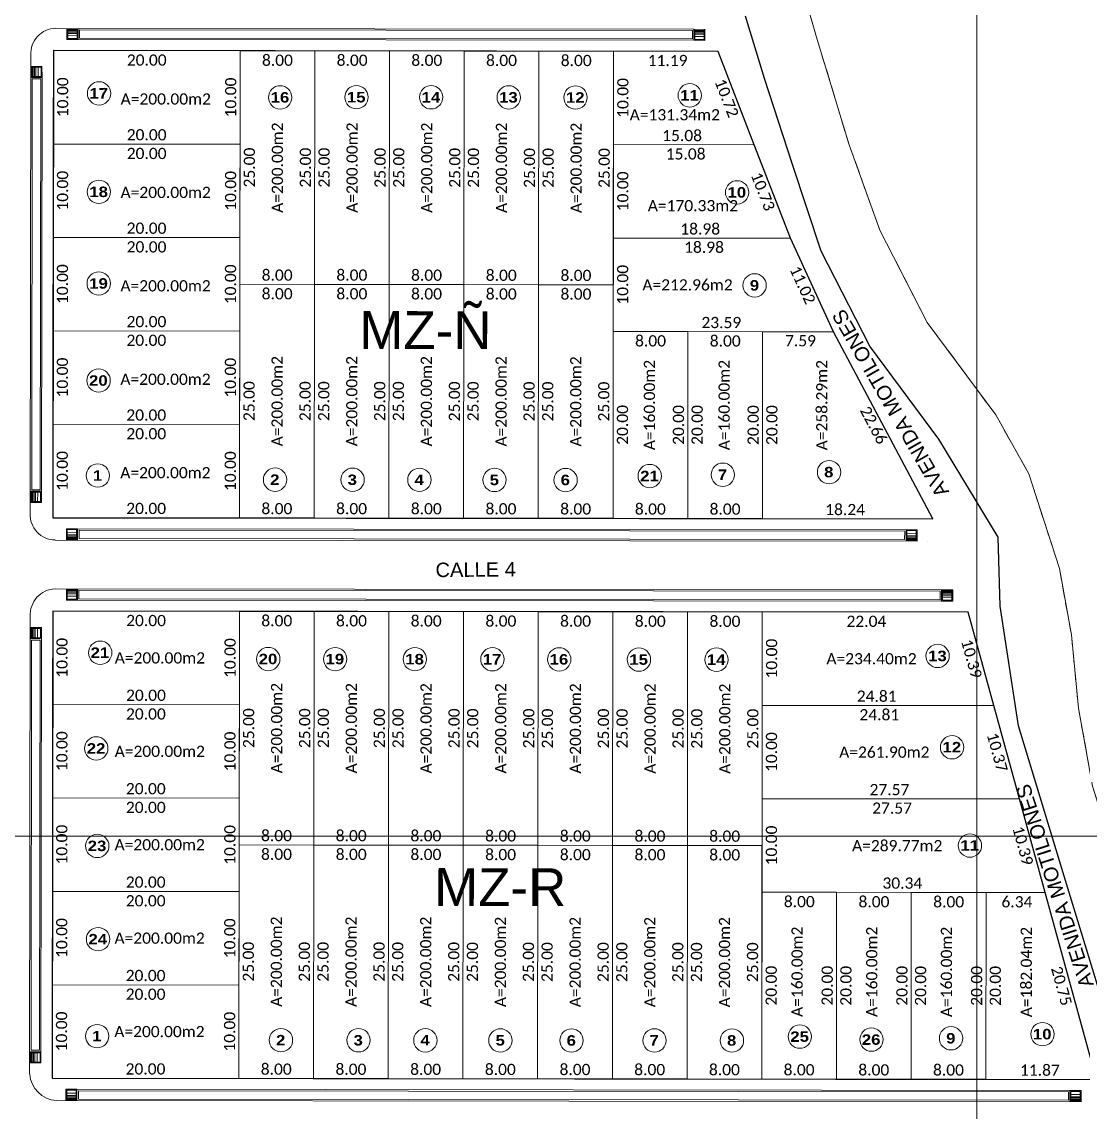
# Model space of a CAD drawing. Header units: inches. Extents: x 0 to 280406, y 0 to 9336832.
# Drawn here: x 279797.7 to 279911.4, y 9336120.5 to 9336237.2 of the extents above; entities that cross this region are included whole.
import ezdxf
from ezdxf.enums import TextEntityAlignment as Align

# ---------------------------------------------------------------- set-up
doc = ezdxf.new("R2010")
doc.units = ezdxf.units.IN
doc.header["$MEASUREMENT"] = 0
doc.linetypes.add('ACAD_ISO04W100', pattern=[30, 24, -3, 0, -3])
doc.linetypes.add('DASHED2', pattern=[0.375, 0.25, -0.125])
for name, color, linetype in [('CENTRO', 6, 'Continuous'), ('COORD', 7, 'Continuous'), ('Cotas', 7, 'Continuous'), ('GRILLA', 7, 'Continuous'), ('textc', 255, 'Continuous')]:
    doc.layers.add(name, color=color, linetype=linetype)
for name, color, linetype, lineweight in [('circulos', 7, 'Continuous', 15), ('corte vias', 21, 'ACAD_ISO04W100', 0), ('LOTES', 1, 'Continuous', 30), ('manzanas', 5, 'Continuous', 30), ('MANZANAS-ORIGINALES', 147, 'Continuous', 9), ('MATRIZ', 5, 'Continuous', 30), ('nombre de calles', 30, 'Continuous', 30), ('numero lote', 7, 'Continuous', 20)]:
    doc.layers.add(name, color=color, linetype=linetype, lineweight=lineweight)
doc.styles.add('Legend', font='calibri.ttf')
doc.styles.add('SAMUEL', font='')
doc.styles.get("Standard").update_dxf_attribs({"font": 'arial.ttf'})
doc.styles.add('ttt', font='swissko.ttf')
doc.styles.get('SAMUEL').set_extended_font_data('Arial Black')
doc.dimstyles.get("Standard").update_dxf_attribs({"dimtxt": 0.18, "dimasz": 0.18, "dimexe": 0.18, "dimexo": 0.0625, "dimgap": 0.09, "dimtad": 0, "dimtih": 1, "dimtoh": 1, "dimdec": 4, "dimzin": 0, "dimdsep": 46, "dimtxsty": 'Standard', "dimcen": 0.09, "dimadec": 0, "dimazin": 0, "dimtfac": 1, "dimtdec": 4, "dimtofl": 0, "dimtmove": 0, "dimatfit": 3, "dimfxl": 1, "dimtolj": 1, "dimtzin": 0, "dimarcsym": 0})

# ---------------------------------------------------------------- blocks, each defined once
blk = doc.blocks.new('*D18')
at = {"layer": 'COORD', "color": 0, "lineweight": -2, "transparency": 16777216}
blk.add_line((279900, 9336616.04), (279900, 9336600.44), dxfattribs=at)
at = {"layer": 'Defpoints', "color": 0, "transparency": 16777216}
for p in [(279900, 9336616.1), (279900, 9336615.1), (0, 0)]:
    blk.add_point(p, dxfattribs=at)
at = {"layer": 'COORD', "color": 0, "lineweight": 0, "transparency": 16777216, "insert": (279897.47, 9336607.27), "char_height": 3, "attachment_point": 5, "rotation": 90}
blk.add_mtext('\\A1;279900', dxfattribs=at)
blk = doc.blocks.new('*D22')
at = {"layer": 'COORD', "color": 0, "lineweight": -2, "transparency": 16777216}
blk.add_line((279995.36, 9336150), (279977.48, 9336150), dxfattribs=at)
at = {"layer": 'Defpoints', "color": 0, "transparency": 16777216}
for p in [(279994.42, 9336150), (279995.42, 9336150), (0, 0)]:
    blk.add_point(p, dxfattribs=at)
at = {"layer": 'COORD', "color": 0, "lineweight": 0, "transparency": 16777216, "insert": (279985.45, 9336152.53), "char_height": 3, "attachment_point": 5}
blk.add_mtext('\\A1;9336150', dxfattribs=at)
blk = doc.blocks.new('*D24')
at = {"layer": 'COORD', "color": 0, "lineweight": -2, "transparency": 16777216}
blk.add_line((279995.36, 9336300), (279977.48, 9336300), dxfattribs=at)
at = {"layer": 'Defpoints', "color": 0, "transparency": 16777216}
for p in [(279994.42, 9336300), (279995.42, 9336300), (0, 0)]:
    blk.add_point(p, dxfattribs=at)
at = {"layer": 'COORD', "color": 0, "lineweight": 0, "transparency": 16777216, "insert": (279985.45, 9336302.53), "char_height": 3, "attachment_point": 5}
blk.add_mtext('\\A1;9336300', dxfattribs=at)
blk = doc.blocks.new('*D26')
at = {"layer": 'COORD', "color": 0, "lineweight": -2, "transparency": 16777216}
blk.add_line((279995.36, 9336450), (279977.48, 9336450), dxfattribs=at)
at = {"layer": 'Defpoints', "color": 0, "transparency": 16777216}
for p in [(279994.42, 9336450), (279995.42, 9336450), (0, 0)]:
    blk.add_point(p, dxfattribs=at)
at = {"layer": 'COORD', "color": 0, "lineweight": 0, "transparency": 16777216, "insert": (279985.45, 9336452.53), "char_height": 3, "attachment_point": 5}
blk.add_mtext('\\A1;9336450', dxfattribs=at)
blk = doc.blocks.new('*D28')
at = {"layer": 'COORD', "color": 0, "lineweight": -2, "transparency": 16777216}
blk.add_line((279995.36, 9336600), (279977.48, 9336600), dxfattribs=at)
at = {"layer": 'Defpoints', "color": 0, "transparency": 16777216}
for p in [(279994.42, 9336600), (279995.42, 9336600), (0, 0)]:
    blk.add_point(p, dxfattribs=at)
at = {"layer": 'COORD', "color": 0, "lineweight": 0, "transparency": 16777216, "insert": (279985.45, 9336602.53), "char_height": 3, "attachment_point": 5}
blk.add_mtext('\\A1;9336600', dxfattribs=at)

msp = doc.modelspace()

# ---------------------------------------------------------------- linework, layer by layer
at = {"layer": 'CENTRO', "color": 0, "lineweight": 5}
msp.add_lwpolyline([(279877.97, 9336252.4), (279882.78, 9336235.66), (279886.31, 9336224.02), (279889.6, 9336214.89), (279894.67, 9336205.01), (279902.01, 9336195.12), (279905.55, 9336188.78), (279908.84, 9336178.65), (279910.11, 9336171.55), (279910.87, 9336163.71), (279912.39, 9336155.35), (279915.16, 9336146.47), (279919.47, 9336134.56), (279923.46, 9336122.4), (280188.69, 9336454.75)], dxfattribs=at)
at = {"layer": 'CENTRO', "color": 0, "linetype": 'DASHED2', "lineweight": 5, "ltscale": 5}
msp.add_lwpolyline([(279877.97, 9336252.4), (279882.78, 9336235.66), (279886.31, 9336224.02), (279889.6, 9336214.89), (279894.67, 9336205.01), (279902.01, 9336195.12), (279905.55, 9336188.78), (279908.84, 9336178.65), (279910.11, 9336171.55), (279910.87, 9336163.71), (279912.39, 9336155.35), (279915.16, 9336146.47), (279919.47, 9336134.56), (279923.46, 9336122.4), (280188.69, 9336454.75)], dxfattribs=at)
at = {"layer": 'circulos', "color": 250}
for centre in [(279805.97, 9336229.52), (279825.37, 9336229.09), (279833.54, 9336229.11), (279841.54, 9336229.1), (279849.85, 9336229.09), (279857, 9336229.08), (279869.24, 9336229.31), (279805.95, 9336218.98), (279874.31, 9336218.92), (279805.94, 9336209.17), (279876.19, 9336208.97), (279805.93, 9336198.78), (279872.78, 9336188.7), (279884.16, 9336188.97), (279805.84, 9336188.61), (279824.82, 9336188.17), (279833.13, 9336188.16), (279840.28, 9336188.15), (279848.33, 9336188.14), (279855.94, 9336188.13), (279864.95, 9336188.56), (279806.1, 9336169.64), (279824.1, 9336168.97), (279831.26, 9336168.96), (279839.8, 9336168.95), (279848.1, 9336168.94), (279855.26, 9336168.93), (279863.8, 9336168.91), (279872.1, 9336168.9), (279895.79, 9336169.3), (279897.33, 9336159.52), (279805.68, 9336159.4), (279899.25, 9336149), (279805.78, 9336148.96), (279805.87, 9336138.98), (279805.77, 9336128.6), (279825.46, 9336128.17), (279833.76, 9336128.16), (279840.92, 9336128.15), (279848.96, 9336128.14), (279856.57, 9336128.13), (279865.46, 9336128.14), (279873.76, 9336128.13), (279881.03, 9336128.55), (279888.7, 9336128.23), (279897.22, 9336128.37), (279907.02, 9336128.81)]:
    msp.add_circle(centre, 1.25, dxfattribs=at)
at = {"layer": 'corte vias', "lineweight": 20}
for p, q in [((279802.53, 9336236.48), (279802.54, 9336235.28)), ((279803.74, 9336235.28), (279803.73, 9336236.48)), ((279869.66, 9336235.2), (279869.67, 9336236.4)), ((279870.87, 9336236.4), (279870.86, 9336235.19)), ((279802.54, 9336235.28), (279803.74, 9336235.28)), ((279870.86, 9336235.19), (279869.66, 9336235.2)), ((279799.86, 9336232.42), (279798.67, 9336232.41)), ((279799.87, 9336231.22), (279799.86, 9336232.42)), ((279798.67, 9336231.21), (279799.87, 9336231.22)), ((279798.61, 9336186.94), (279799.82, 9336186.94)), ((279799.82, 9336186.94), (279799.81, 9336185.74)), ((279799.81, 9336185.74), (279798.61, 9336185.74)), ((279802.47, 9336181.71), (279802.47, 9336182.92)), ((279802.47, 9336182.92), (279803.67, 9336182.91)), ((279803.67, 9336182.91), (279803.67, 9336181.71)), ((279892.41, 9336182.81), (279892.4, 9336181.6)), ((279893.61, 9336182.8), (279892.41, 9336182.81)), ((279893.6, 9336181.6), (279893.61, 9336182.8)), ((279802.47, 9336176.48), (279802.47, 9336175.27)), ((279803.67, 9336175.28), (279803.66, 9336176.48)), ((279896.21, 9336176.37), (279896.21, 9336175.16)), ((279897.41, 9336175.16), (279897.4, 9336176.37)), ((279802.47, 9336175.27), (279803.67, 9336175.28)), ((279896.21, 9336175.16), (279897.41, 9336175.16)), ((279799.8, 9336172.35), (279798.61, 9336172.34)), ((279799.8, 9336171.15), (279799.8, 9336172.35)), ((279798.61, 9336171.14), (279799.8, 9336171.15)), ((279798.55, 9336126.93), (279799.75, 9336126.93)), ((279799.75, 9336126.93), (279799.75, 9336125.73)), ((279799.75, 9336125.73), (279798.55, 9336125.73)), ((279802.41, 9336121.71), (279802.41, 9336122.91)), ((279802.41, 9336122.91), (279803.61, 9336122.91)), ((279803.61, 9336122.91), (279803.61, 9336121.71)), ((279909.96, 9336121.58), (279909.96, 9336122.78)), ((279909.96, 9336122.78), (279911.16, 9336122.78)), ((279911.16, 9336122.78), (279911.16, 9336121.58))]:
    msp.add_line(p, q, dxfattribs=at)
at = {"layer": 'GRILLA', "lineweight": 0}
for p, q in [((279900, 9335879.51), (279900, 9336628.63)), ((279422.77, 9336150), (279995.42, 9336150))]:
    msp.add_line(p, q, dxfattribs=at)
at = {"layer": 'LOTES', "lineweight": 13, "flags": 128}
for points in [[(279801.08, 9336234.1), (279801.07, 9336224.1), (279821.07, 9336224.08), (279821.08, 9336234.08)], [(279821.08, 9336234.08), (279829.08, 9336234.07), (279829.05, 9336209.07), (279821.05, 9336209.08)], [(279829.08, 9336234.07), (279837.08, 9336234.06), (279837.05, 9336209.06), (279829.05, 9336209.07)], [(279837.08, 9336234.06), (279845.08, 9336234.05), (279845.05, 9336209.05), (279837.05, 9336209.06)], [(279845.08, 9336234.05), (279853.08, 9336234.04), (279853.05, 9336209.04), (279845.05, 9336209.05)], [(279853.08, 9336234.04), (279861.08, 9336234.03), (279861.05, 9336209.03), (279853.05, 9336209.04)], [(279861.07, 9336224.03), (279876.15, 9336224.02), (279872.27, 9336234.02), (279861.08, 9336234.03)], [(279801.07, 9336224.1), (279801.06, 9336214.1), (279821.06, 9336214.08), (279821.07, 9336224.08)], [(279861.07, 9336224.03), (279876.15, 9336224.02), (279880.04, 9336214.02), (279861.06, 9336214.03)], [(279801.06, 9336214.1), (279801.04, 9336204.1), (279821.04, 9336204.08), (279821.06, 9336214.08)], [(279861.06, 9336214.03), (279880.04, 9336214.02), (279884.64, 9336204), (279861.04, 9336204.03)], [(279821.05, 9336209.08), (279829.05, 9336209.07), (279829.02, 9336184.07), (279821.02, 9336184.08)], [(279829.05, 9336209.07), (279837.05, 9336209.06), (279837.02, 9336184.06), (279829.02, 9336184.07)], [(279837.05, 9336209.06), (279845.05, 9336209.05), (279845.02, 9336184.05), (279837.02, 9336184.06)], [(279845.05, 9336209.05), (279853.05, 9336209.04), (279853.02, 9336184.04), (279845.02, 9336184.05)], [(279853.05, 9336209.04), (279861.05, 9336209.03), (279861.02, 9336184.03), (279853.02, 9336184.04)], [(279801.04, 9336204.1), (279801.03, 9336194.1), (279821.03, 9336194.08), (279821.04, 9336204.08)], [(279861.04, 9336204.03), (279869.04, 9336204.02), (279869.02, 9336184.02), (279861.02, 9336184.03)], [(279869.04, 9336204.02), (279877.04, 9336204.01), (279877.02, 9336184.01), (279869.02, 9336184.02)], [(279877.04, 9336204.01), (279884.64, 9336204), (279895.26, 9336183.99), (279877.02, 9336184.01)], [(279801.03, 9336194.1), (279801.02, 9336184.1), (279821.02, 9336184.08), (279821.03, 9336194.08)], [(279801.01, 9336174.1), (279801, 9336164.1), (279821, 9336164.07), (279821.01, 9336174.07)], [(279821.01, 9336174.07), (279829.01, 9336174.06), (279828.98, 9336149.06), (279820.98, 9336149.07)], [(279829.01, 9336174.06), (279837.01, 9336174.05), (279836.98, 9336149.05), (279828.98, 9336149.06)], [(279837.01, 9336174.05), (279845.01, 9336174.04), (279844.98, 9336149.04), (279836.98, 9336149.05)], [(279845.01, 9336174.04), (279853.01, 9336174.03), (279852.98, 9336149.03), (279844.98, 9336149.04)], [(279853.01, 9336174.03), (279861.01, 9336174.02), (279860.98, 9336149.02), (279852.98, 9336149.03)], [(279861.01, 9336174.02), (279869.01, 9336174.02), (279868.98, 9336149.02), (279860.98, 9336149.02)], [(279869.01, 9336174.02), (279877.01, 9336174.01), (279876.98, 9336149.01), (279868.98, 9336149.02)], [(279877.01, 9336174.01), (279899.05, 9336174), (279901.8, 9336163.99), (279877, 9336164.01)], [(279801, 9336164.1), (279800.98, 9336154.1), (279820.98, 9336154.07), (279821, 9336164.07)], [(279877, 9336164.01), (279901.8, 9336163.99), (279904.55, 9336153.99), (279876.98, 9336154.01)], [(279800.98, 9336154.1), (279800.97, 9336144.1), (279820.97, 9336144.07), (279820.98, 9336154.07)], [(279876.98, 9336154.01), (279876.97, 9336144.01), (279907.31, 9336143.97), (279904.55, 9336153.99)], [(279820.98, 9336149.07), (279828.98, 9336149.06), (279828.95, 9336124.06), (279820.95, 9336124.07)], [(279828.98, 9336149.06), (279836.98, 9336149.05), (279836.95, 9336124.05), (279828.95, 9336124.06)], [(279836.98, 9336149.05), (279844.98, 9336149.04), (279844.95, 9336124.04), (279836.95, 9336124.05)], [(279844.98, 9336149.04), (279852.98, 9336149.03), (279852.95, 9336124.03), (279844.95, 9336124.04)], [(279852.98, 9336149.03), (279860.98, 9336149.02), (279860.95, 9336124.02), (279852.95, 9336124.03)], [(279860.98, 9336149.02), (279868.98, 9336149.02), (279868.95, 9336124.02), (279860.95, 9336124.02)], [(279868.98, 9336149.02), (279876.98, 9336149.01), (279876.95, 9336124.01), (279868.95, 9336124.02)], [(279800.97, 9336144.1), (279800.96, 9336134.1), (279820.96, 9336134.07), (279820.97, 9336144.07)], [(279876.97, 9336144.01), (279884.97, 9336144), (279884.95, 9336124), (279876.95, 9336124.01)], [(279884.97, 9336144), (279892.97, 9336143.99), (279892.95, 9336123.99), (279884.95, 9336124)], [(279892.97, 9336143.99), (279900.97, 9336143.98), (279900.95, 9336123.98), (279892.95, 9336123.99)], [(279907.31, 9336143.97), (279900.97, 9336143.98), (279900.95, 9336123.98), (279912.81, 9336123.96)], [(279800.96, 9336134.1), (279800.95, 9336124.1), (279820.95, 9336124.07), (279820.96, 9336134.07)]]:
    msp.add_lwpolyline(points, close=True, dxfattribs=at)
msp.add_lwpolyline([(279876.97, 9336144), (279876.95, 9336124.01)], dxfattribs=at)
at = {"layer": 'manzanas'}
for points in [[(279801.08, 9336234.1), (279801.02, 9336184.1), (279895.26, 9336183.99), (279884.64, 9336204), (279880.04, 9336214.02), (279876.15, 9336224.02), (279876.15, 9336224.02), (279872.27, 9336234.02)], [(279801.01, 9336174.1), (279800.95, 9336124.1), (279912.81, 9336123.96), (279907.31, 9336143.97), (279904.55, 9336153.99), (279901.8, 9336163.99), (279899.05, 9336174)]]:
    msp.add_lwpolyline(points, close=True, dxfattribs=at)
at = {"layer": 'MANZANAS-ORIGINALES'}
for p, q in [((279801.33, 9336236.48), (279869.67, 9336236.41)), ((279802.63, 9336236.48), (279802.64, 9336235.38)), ((279802.63, 9336236.41), (279803.63, 9336236.41)), ((279802.63, 9336236.32), (279803.63, 9336236.32)), ((279802.63, 9336236.22), (279803.63, 9336236.22)), ((279802.63, 9336236.08), (279803.63, 9336236.07)), ((279802.63, 9336235.93), (279803.63, 9336235.93)), ((279802.63, 9336235.7), (279803.63, 9336235.69)), ((279803.64, 9336235.38), (279803.63, 9336236.48)), ((279803.74, 9336235.28), (279803.73, 9336236.48)), ((279803.88, 9336236.34), (279869.52, 9336236.26)), ((279803.89, 9336235.43), (279803.88, 9336236.34)), ((279869.52, 9336235.35), (279869.52, 9336236.26)), ((279869.52, 9336235.35), (279869.52, 9336236.26)), ((279869.66, 9336235.2), (279869.67, 9336236.4)), ((279869.67, 9336235.2), (279869.67, 9336236.41)), ((279869.77, 9336235.3), (279869.77, 9336236.4)), ((279870.77, 9336236.33), (279869.77, 9336236.33)), ((279870.77, 9336236.24), (279869.77, 9336236.24)), ((279870.77, 9336236.14), (279869.77, 9336236.14)), ((279870.77, 9336235.99), (279869.77, 9336235.99)), ((279870.77, 9336235.85), (279869.77, 9336235.85)), ((279870.77, 9336235.61), (279869.77, 9336235.61)), ((279870.77, 9336236.4), (279870.77, 9336235.29)), ((279802.64, 9336235.38), (279803.64, 9336235.38)), ((279803.74, 9336235.28), (279869.67, 9336235.2)), ((279803.89, 9336235.43), (279869.52, 9336235.35)), ((279870.77, 9336235.29), (279869.77, 9336235.3)), ((279798.6, 9336184.54), (279798.67, 9336233.61)), ((279799.76, 9336232.32), (279798.67, 9336232.31)), ((279798.69, 9336231.31), (279798.68, 9336232.31)), ((279798.77, 9336231.31), (279798.76, 9336232.31)), ((279798.85, 9336231.31), (279798.84, 9336232.31)), ((279798.93, 9336231.31), (279798.92, 9336232.31)), ((279799.07, 9336231.31), (279799.06, 9336232.31)), ((279799.21, 9336231.32), (279799.2, 9336232.32)), ((279799.45, 9336231.32), (279799.44, 9336232.32)), ((279799.77, 9336231.32), (279799.76, 9336232.32)), ((279798.67, 9336231.31), (279799.77, 9336231.32)), ((279799.87, 9336231.22), (279798.67, 9336231.21)), ((279799.82, 9336186.94), (279799.87, 9336231.22)), ((279799.82, 9336186.94), (279798.6, 9336186.94)), ((279798.6, 9336186.84), (279799.72, 9336186.84)), ((279798.64, 9336186.84), (279798.63, 9336185.84)), ((279798.72, 9336186.84), (279798.71, 9336185.84)), ((279798.8, 9336186.84), (279798.79, 9336185.84)), ((279798.88, 9336186.84), (279798.87, 9336185.84)), ((279799.02, 9336186.84), (279799.01, 9336185.84)), ((279799.16, 9336186.84), (279799.15, 9336185.84)), ((279799.4, 9336186.84), (279799.39, 9336185.84)), ((279799.72, 9336186.84), (279799.71, 9336185.84)), ((279799.71, 9336185.84), (279798.61, 9336185.84)), ((279802.57, 9336181.71), (279802.57, 9336182.82)), ((279802.57, 9336182.82), (279803.57, 9336182.81)), ((279802.57, 9336182.5), (279803.57, 9336182.49)), ((279802.57, 9336182.26), (279803.57, 9336182.25)), ((279802.57, 9336182.12), (279803.57, 9336182.11)), ((279802.57, 9336181.98), (279803.57, 9336181.97)), ((279802.57, 9336181.9), (279803.57, 9336181.89)), ((279802.57, 9336181.82), (279803.57, 9336181.81)), ((279803.57, 9336182.81), (279803.57, 9336181.71)), ((279803.67, 9336182.91), (279803.67, 9336181.71)), ((279803.67, 9336182.91), (279892.41, 9336182.81)), ((279803.67, 9336182.91), (279803.67, 9336181.71)), ((279803.83, 9336182.76), (279892.26, 9336182.66)), ((279803.83, 9336182.76), (279803.83, 9336181.86)), ((279803.83, 9336181.86), (279892.25, 9336181.76)), ((279892.26, 9336182.66), (279892.25, 9336181.76)), ((279892.26, 9336182.65), (279892.25, 9336181.75)), ((279892.41, 9336182.81), (279892.4, 9336181.61)), ((279892.41, 9336182.8), (279892.4, 9336181.6)), ((279893.5, 9336182.7), (279892.5, 9336182.71)), ((279892.5, 9336182.71), (279892.5, 9336181.6)), ((279893.5, 9336182.38), (279892.5, 9336182.39)), ((279893.5, 9336182.14), (279892.5, 9336182.15)), ((279893.5, 9336182), (279892.5, 9336182.01)), ((279893.5, 9336181.86), (279892.5, 9336181.87)), ((279893.5, 9336181.78), (279892.5, 9336181.79)), ((279893.5, 9336181.6), (279893.5, 9336182.7)), ((279801.27, 9336181.71), (279893.6, 9336181.6)), ((279802.57, 9336181.74), (279803.57, 9336181.73)), ((279893.5, 9336181.7), (279892.5, 9336181.71)), ((279893.5, 9336181.62), (279892.5, 9336181.63)), ((279801.27, 9336176.48), (279897.4, 9336176.37)), ((279802.56, 9336176.48), (279802.57, 9336175.37)), ((279802.56, 9336176.45), (279803.56, 9336176.46)), ((279802.56, 9336176.37), (279803.56, 9336176.38)), ((279802.57, 9336176.29), (279803.57, 9336176.3)), ((279802.57, 9336176.21), (279803.57, 9336176.22)), ((279802.57, 9336176.07), (279803.57, 9336176.08)), ((279802.57, 9336175.93), (279803.57, 9336175.94)), ((279803.57, 9336175.38), (279803.56, 9336176.48)), ((279803.67, 9336175.28), (279803.66, 9336176.48)), ((279803.67, 9336175.28), (279803.66, 9336176.48)), ((279803.82, 9336176.33), (279896.06, 9336176.22)), ((279803.82, 9336175.43), (279803.82, 9336176.33)), ((279896.06, 9336176.22), (279896.06, 9336175.32)), ((279896.3, 9336176.37), (279896.31, 9336175.26)), ((279896.3, 9336176.34), (279897.3, 9336176.34)), ((279896.3, 9336176.26), (279897.3, 9336176.26)), ((279896.3, 9336176.18), (279897.3, 9336176.18)), ((279896.3, 9336176.1), (279897.3, 9336176.1)), ((279896.3, 9336175.96), (279897.3, 9336175.96)), ((279897.31, 9336175.26), (279897.3, 9336176.37)), ((279802.57, 9336175.69), (279803.57, 9336175.7)), ((279802.57, 9336175.37), (279803.57, 9336175.38)), ((279803.67, 9336175.28), (279896.21, 9336175.16)), ((279803.82, 9336175.43), (279896.06, 9336175.32)), ((279896.3, 9336175.82), (279897.3, 9336175.82)), ((279896.31, 9336175.58), (279897.31, 9336175.58)), ((279896.31, 9336175.26), (279897.31, 9336175.26)), ((279798.54, 9336124.53), (279798.6, 9336173.54)), ((279799.7, 9336172.25), (279798.61, 9336172.24)), ((279798.61, 9336171.24), (279799.7, 9336171.25)), ((279798.62, 9336171.24), (279798.62, 9336172.24)), ((279798.7, 9336171.24), (279798.7, 9336172.24)), ((279798.78, 9336171.24), (279798.78, 9336172.24)), ((279798.86, 9336171.24), (279798.86, 9336172.24)), ((279799, 9336171.24), (279799, 9336172.24)), ((279799.14, 9336171.24), (279799.14, 9336172.24)), ((279799.38, 9336171.24), (279799.38, 9336172.24)), ((279799.7, 9336171.25), (279799.7, 9336172.25)), ((279798.7, 9336127.11), (279798.75, 9336171)), ((279799.65, 9336171), (279798.75, 9336171)), ((279799.6, 9336127.11), (279799.65, 9336171)), ((279799.75, 9336126.93), (279799.8, 9336171.15)), ((279799.75, 9336126.93), (279798.55, 9336126.93)), ((279799.6, 9336127.11), (279798.7, 9336127.11)), ((279799.65, 9336125.83), (279798.54, 9336125.83)), ((279798.55, 9336126.83), (279799.65, 9336126.83)), ((279798.57, 9336126.83), (279798.57, 9336125.83)), ((279798.65, 9336126.83), (279798.65, 9336125.83)), ((279798.73, 9336126.83), (279798.73, 9336125.83)), ((279798.81, 9336126.83), (279798.81, 9336125.83)), ((279798.95, 9336126.83), (279798.95, 9336125.83)), ((279799.09, 9336126.83), (279799.09, 9336125.83)), ((279799.33, 9336126.83), (279799.33, 9336125.83)), ((279799.65, 9336126.83), (279799.65, 9336125.83)), ((279802.51, 9336121.71), (279802.51, 9336122.81)), ((279802.51, 9336122.81), (279803.51, 9336122.81)), ((279802.51, 9336122.49), (279803.51, 9336122.49)), ((279802.51, 9336122.25), (279803.51, 9336122.25)), ((279803.51, 9336122.81), (279803.51, 9336121.71)), ((279803.61, 9336122.91), (279803.61, 9336121.71)), ((279803.61, 9336122.91), (279909.96, 9336122.78)), ((279803.61, 9336122.91), (279803.61, 9336121.71)), ((279803.76, 9336122.76), (279909.81, 9336122.63)), ((279803.76, 9336122.76), (279803.76, 9336121.86)), ((279909.81, 9336122.63), (279909.81, 9336121.73)), ((279910.06, 9336121.58), (279910.06, 9336122.68)), ((279910.06, 9336122.68), (279911.06, 9336122.68)), ((279910.06, 9336122.36), (279911.06, 9336122.36)), ((279911.06, 9336122.68), (279911.06, 9336121.58)), ((279911.16, 9336122.78), (279911.16, 9336121.58)), ((279911.16, 9336122.78), (279911.16, 9336121.58)), ((279801.41, 9336121.71), (279911.16, 9336121.58)), ((279802.51, 9336122.11), (279803.51, 9336122.11)), ((279802.51, 9336121.97), (279803.51, 9336121.97)), ((279802.51, 9336121.89), (279803.51, 9336121.89)), ((279802.51, 9336121.81), (279803.51, 9336121.81)), ((279802.51, 9336121.73), (279803.51, 9336121.73)), ((279803.76, 9336121.86), (279909.81, 9336121.73)), ((279910.06, 9336122.12), (279911.06, 9336122.12)), ((279910.06, 9336121.98), (279911.06, 9336121.98)), ((279910.06, 9336121.84), (279911.06, 9336121.84)), ((279910.06, 9336121.76), (279911.06, 9336121.76)), ((279910.06, 9336121.68), (279911.06, 9336121.68)), ((279910.06, 9336121.6), (279911.06, 9336121.6))]:
    msp.add_line(p, q, dxfattribs=at)
msp.add_lwpolyline([(279799.67, 9336187.09), (279799.73, 9336231.07), (279798.82, 9336231.07), (279798.77, 9336187.09)], close=True, dxfattribs=at)
for centre, radius, start, end in [((279801.38, 9336233.77), 2.72, 91.1477, 183.2239), ((279801.32, 9336184.44), 2.73, 177.8669, 268.8966), ((279894.57, 9336184.82), 3.22, 272.5326, 272.5329), ((279801.39, 9336173.7), 2.79, 92.3602, 183.2202), ((279801.6, 9336124.76), 3.06, 184.3337, 266.2432)]:
    msp.add_arc(centre, radius, start, end, dxfattribs=at)
at = {"layer": 'MATRIZ'}
msp.add_lwpolyline([(279554.87, 9336261.67), (279537.78, 9336157.13), (279536.85, 9336148.55), (279533.04, 9336137.17), (279485.13, 9336008.96), (279505.68, 9335885.64), (279928.08, 9336052.89), (279930.66, 9336053.91), (279929.98, 9336063.81), (279929.02, 9336077.36), (279925.44, 9336090.25), (279922.76, 9336099.9), (279918.82, 9336114.11), (279916.07, 9336123.68), (279909.35, 9336145.72), (279904.45, 9336161.83), (279902.48, 9336174.63), (279902.28, 9336182.03), (279895.9, 9336192.52), (279888.52, 9336202.46), (279883.3, 9336212.63), (279880.24, 9336221.92), (279877.23, 9336231.11), (279875.21, 9336237.79)], dxfattribs=at)

# ---------------------------------------------------------------- texts
at = {"layer": 'Cotas', "style": 'Legend'}
for s, rotation, p in [('20.00', 359.9307, (279811.08, 9336233.09)), ('8.00', 359.9307, (279825.08, 9336233.07)), ('8.00', 359.9307, (279833.08, 9336233.07)), ('8.00', 359.9307, (279841.08, 9336233.06)), ('8.00', 359.9307, (279849.08, 9336233.05)), ('8.00', 359.9307, (279857.08, 9336233.04)), ('11.19', 359.9307, (279866.87, 9336233.04)), ('10.00', 89.9307, (279802.07, 9336229.1)), ('10.00', 89.9307, (279820.07, 9336229.08)), ('10.00', 89.9307, (279862.07, 9336229.03)), ('10.72', 291.2174, (279873.21, 9336229.02)), ('A=200.00m2', 90, (279825.07, 9336221.57)), ('A=200.00m2', 90, (279833.07, 9336221.57)), ('A=200.00m2', 90, (279841.07, 9336221.56)), ('A=200.00m2', 90, (279849.07, 9336221.55)), ('A=200.00m2', 90, (279857.07, 9336221.54)), ('20.00', 359.9307, (279811.07, 9336225.09)), ('15.08', 359.9566, (279868.42, 9336225.01)), ('20.00', 359.9307, (279811.07, 9336223.09)), ('25.00', 89.9307, (279822.07, 9336221.58)), ('25.00', 89.9307, (279828.07, 9336221.57)), ('25.00', 89.9307, (279830.07, 9336221.57)), ('25.00', 89.9307, (279836.07, 9336221.56)), ('25.00', 89.9307, (279838.07, 9336221.56)), ('25.00', 89.9307, (279844.07, 9336221.55)), ('25.00', 89.9307, (279846.07, 9336221.55)), ('25.00', 89.9307, (279852.07, 9336221.54)), ('25.00', 89.9307, (279854.07, 9336221.54)), ('25.00', 89.9307, (279860.07, 9336221.53)), ('15.08', 359.9566, (279868.8, 9336223.04)), ('10.00', 89.9307, (279802.06, 9336219.1)), ('10.00', 89.9307, (279820.06, 9336219.08)), ('10.00', 89.9307, (279862.06, 9336219.03)), ('10.73', 291.2174, (279877.09, 9336219.02)), ('20.00', 359.9307, (279811.06, 9336215.09)), ('18.98', 359.9566, (279870.36, 9336215.01)), ('20.00', 359.9307, (279811.06, 9336213.09)), ('18.98', 359.9566, (279870.77, 9336213.05)), ('10.00', 89.9307, (279802.05, 9336209.1)), ('10.00', 89.9307, (279820.05, 9336209.08)), ('10.00', 89.9307, (279862.05, 9336209.03)), ('8.00', 359.9307, (279825.05, 9336210.07)), ('8.00', 359.9307, (279833.05, 9336210.07)), ('8.00', 359.9307, (279841.05, 9336210.06)), ('8.00', 359.9307, (279849.05, 9336210.05)), ('8.00', 359.9307, (279857.05, 9336210.04)), ('11.02', 294.6706, (279881.34, 9336209.01)), ('8.00', 359.9307, (279825.05, 9336208.07)), ('8.00', 359.9307, (279833.05, 9336208.07)), ('8.00', 359.9307, (279841.05, 9336208.06)), ('8.00', 359.9307, (279849.05, 9336208.05)), ('8.00', 359.9307, (279857.05, 9336208.04)), ('20.00', 359.9307, (279811.05, 9336205.09)), ('23.59', 359.9307, (279872.62, 9336204.99)), ('20.00', 359.9307, (279811.04, 9336203.09)), ('8.00', 359.9307, (279865.04, 9336203.03)), ('8.00', 359.9307, (279873.04, 9336203.02)), ('7.59', 359.9307, (279881.1, 9336203.04)), ('10.00', 89.9307, (279802.04, 9336199.1)), ('10.00', 89.9307, (279820.04, 9336199.08)), ('A=200.00m2', 90, (279825.04, 9336196.57)), ('A=200.00m2', 90, (279833.04, 9336196.57)), ('A=200.00m2', 90, (279841.03, 9336196.56)), ('A=200.00m2', 90, (279849.03, 9336196.55)), ('A=200.00m2', 90, (279857.03, 9336196.54)), ('A=160.00m2', 90, (279864.92, 9336196.16)), ('A=160.00m2', 90, (279872.92, 9336196.15)), ('A=258.29m2', 90, (279883.38, 9336196.14)), ('25.00', 89.9307, (279822.04, 9336196.58)), ('25.00', 89.9307, (279828.04, 9336196.57)), ('25.00', 89.9307, (279830.04, 9336196.57)), ('25.00', 89.9307, (279836.03, 9336196.56)), ('25.00', 89.9307, (279838.03, 9336196.56)), ('25.00', 89.9307, (279844.03, 9336196.55)), ('25.00', 89.9307, (279846.03, 9336196.55)), ('25.00', 89.9307, (279852.03, 9336196.54)), ('25.00', 89.9307, (279854.03, 9336196.54)), ('25.00', 89.9307, (279860.03, 9336196.53)), ('20.00', 89.9307, (279862.03, 9336194.03)), ('20.00', 89.9307, (279868.03, 9336194.02)), ('20.00', 89.9307, (279870.03, 9336194.02)), ('20.00', 89.9307, (279876.03, 9336194.01)), ('20.00', 89.9307, (279878.03, 9336194.01)), ('22.66', 297.9534, (279888.95, 9336194)), ('20.00', 359.9307, (279811.03, 9336195.09)), ('20.00', 359.9307, (279811.03, 9336193.09)), ('10.00', 89.9307, (279802.03, 9336189.1)), ('10.00', 89.9307, (279820.03, 9336189.08)), ('20.00', 359.9307, (279811.02, 9336185.09)), ('8.00', 359.9307, (279825.02, 9336185.07)), ('8.00', 359.9307, (279833.02, 9336185.07)), ('8.00', 359.9307, (279841.02, 9336185.06)), ('8.00', 359.9307, (279849.02, 9336185.05)), ('8.00', 359.9307, (279857.02, 9336185.04)), ('8.00', 359.9307, (279865.02, 9336185.03)), ('8.00', 359.9307, (279873.02, 9336185.02)), ('18.24', 359.9307, (279885.88, 9336184.97)), ('20.00', 359.9307, (279811.01, 9336173.09)), ('8.00', 359.9307, (279825.01, 9336173.07)), ('8.00', 359.9307, (279833.01, 9336173.06)), ('8.00', 359.9307, (279841.01, 9336173.05)), ('8.00', 359.9307, (279849.01, 9336173.04)), ('8.00', 359.9307, (279857.01, 9336173.03)), ('8.00', 359.9307, (279865.01, 9336173.02)), ('8.00', 359.9307, (279873.01, 9336173.01)), ('22.04', 359.9948, (279888.16, 9336173.01)), ('10.00', 89.9307, (279802, 9336169.1)), ('10.00', 89.9307, (279820, 9336169.07)), ('10.00', 89.9307, (279878, 9336169.01)), ('10.39', 285.3792, (279899.43, 9336169)), ('20.00', 359.9307, (279811, 9336165.09)), ('A=200.00m2', 90, (279824.99, 9336161.57)), ('A=200.00m2', 90, (279832.99, 9336161.56)), ('A=200.00m2', 90, (279840.99, 9336161.55)), ('A=200.00m2', 90, (279848.99, 9336161.54)), ('A=200.00m2', 90, (279856.99, 9336161.53)), ('A=200.00m2', 90, (279864.99, 9336161.52)), ('A=200.00m2', 90, (279872.99, 9336161.51)), ('24.81', 359.9566, (279889.26, 9336164.99)), ('20.00', 359.9307, (279810.99, 9336163.09)), ('25.00', 89.9307, (279821.99, 9336161.57)), ('25.00', 89.9307, (279827.99, 9336161.56)), ('25.00', 89.9307, (279829.99, 9336161.56)), ('25.00', 89.9307, (279835.99, 9336161.56)), ('25.00', 89.9307, (279837.99, 9336161.55)), ('25.00', 89.9307, (279843.99, 9336161.55)), ('25.00', 89.9307, (279845.99, 9336161.54)), ('25.00', 89.9307, (279851.99, 9336161.54)), ('25.00', 89.9307, (279853.99, 9336161.53)), ('25.00', 89.9307, (279859.99, 9336161.53)), ('25.00', 89.9307, (279861.99, 9336161.52)), ('25.00', 89.9307, (279867.99, 9336161.52)), ('25.00', 89.9307, (279869.99, 9336161.51)), ('25.00', 89.9307, (279875.99, 9336161.51)), ('24.81', 359.9566, (279889.54, 9336163.01)), ('10.00', 89.9307, (279801.99, 9336159.1)), ('10.00', 89.9307, (279819.99, 9336159.07)), ('10.00', 89.9307, (279877.99, 9336159.01)), ('10.37', 285.3792, (279902.18, 9336158.99)), ('20.00', 359.9307, (279810.98, 9336155.09)), ('27.57', 359.9566, (279890.63, 9336154.99)), ('20.00', 359.9307, (279810.98, 9336153.09)), ('27.57', 359.9566, (279890.91, 9336153.01)), ('10.00', 89.9307, (279801.98, 9336149.1)), ('10.00', 89.9307, (279819.98, 9336149.07)), ('8.00', 359.9307, (279824.98, 9336150.07)), ('8.00', 359.9307, (279832.98, 9336150.06)), ('8.00', 359.9307, (279840.98, 9336150.05)), ('8.00', 359.9307, (279848.98, 9336150.04)), ('8.00', 359.9307, (279856.98, 9336150.03)), ('8.00', 359.9307, (279864.98, 9336150.02)), ('8.00', 359.9307, (279872.98, 9336150.01)), ('10.00', 89.9307, (279877.98, 9336149.01)), ('10.39', 285.3792, (279904.93, 9336148.98)), ('8.00', 359.9307, (279824.98, 9336148.07)), ('8.00', 359.9307, (279832.98, 9336148.06)), ('8.00', 359.9307, (279840.98, 9336148.05)), ('8.00', 359.9307, (279848.98, 9336148.04)), ('8.00', 359.9307, (279856.98, 9336148.03)), ('8.00', 359.9307, (279864.98, 9336148.02)), ('8.00', 359.9307, (279872.98, 9336148.01)), ('20.00', 359.9307, (279810.97, 9336145.09)), ('30.34', 359.9307, (279892.01, 9336144.98)), ('20.00', 359.9307, (279810.97, 9336143.09)), ('8.00', 359.9307, (279880.97, 9336143)), ('8.00', 359.9307, (279888.97, 9336142.99)), ('8.00', 359.9307, (279896.97, 9336142.98)), ('6.34', 359.9305, (279904.28, 9336142.98)), ('10.00', 89.9307, (279801.97, 9336139.1)), ('10.00', 89.9307, (279819.97, 9336139.07)), ('A=200.00m2', 90, (279824.96, 9336136.57)), ('A=200.00m2', 90, (279832.96, 9336136.56)), ('A=200.00m2', 90, (279840.96, 9336136.55)), ('A=200.00m2', 90, (279848.96, 9336136.54)), ('A=200.00m2', 90, (279856.96, 9336136.53)), ('A=200.00m2', 90, (279864.96, 9336136.52)), ('A=200.00m2', 90, (279872.96, 9336136.51)), ('A=160.00m2', 90, (279880.73, 9336135.49)), ('A=160.00m2', 90, (279888.73, 9336135.48)), ('A=160.00m2', 90, (279896.73, 9336135.47)), ('A=182.04m2', 90, (279905.28, 9336135.46)), ('25.00', 89.9307, (279821.96, 9336136.57)), ('25.00', 89.9307, (279827.96, 9336136.56)), ('25.00', 89.9307, (279829.96, 9336136.56)), ('25.00', 89.9307, (279835.96, 9336136.56)), ('25.00', 89.9307, (279837.96, 9336136.55)), ('25.00', 89.9307, (279843.96, 9336136.55)), ('25.00', 89.9307, (279845.96, 9336136.54)), ('25.00', 89.9307, (279851.96, 9336136.54)), ('25.00', 89.9307, (279853.96, 9336136.53)), ('25.00', 89.9307, (279859.96, 9336136.53)), ('25.00', 89.9307, (279861.96, 9336136.52)), ('25.00', 89.9307, (279867.96, 9336136.52)), ('25.00', 89.9307, (279869.96, 9336136.51)), ('25.00', 89.9307, (279875.96, 9336136.51)), ('20.00', 359.9307, (279810.96, 9336135.09)), ('20.00', 89.9307, (279877.96, 9336134)), ('20.00', 89.9307, (279877.96, 9336134)), ('20.00', 89.9307, (279877.96, 9336134)), ('20.00', 89.9307, (279883.96, 9336134)), ('20.00', 89.9307, (279885.96, 9336133.99)), ('20.00', 89.9307, (279891.96, 9336133.99)), ('20.00', 89.9307, (279893.96, 9336133.98)), ('20.00', 89.9307, (279899.96, 9336133.98)), ('20.00', 89.9307, (279901.96, 9336133.98)), ('20.75', 285.3792, (279909.06, 9336133.97)), ('20.00', 359.9307, (279810.96, 9336133.09)), ('10.00', 89.9307, (279801.95, 9336129.1)), ('10.00', 89.9307, (279819.95, 9336129.07)), ('8.00', 359.9307, (279824.95, 9336125.07)), ('8.00', 359.9307, (279832.95, 9336125.06)), ('8.00', 359.9307, (279840.95, 9336125.05)), ('20.00', 359.9307, (279810.95, 9336125.09)), ('8.00', 359.9307, (279848.95, 9336125.04)), ('8.00', 359.9307, (279856.95, 9336125.03)), ('8.00', 359.9307, (279864.95, 9336125.02)), ('8.00', 359.9307, (279872.95, 9336125.01)), ('8.00', 359.9307, (279880.95, 9336125)), ('8.00', 359.9307, (279888.95, 9336124.99)), ('8.00', 359.9307, (279896.95, 9336124.98)), ('11.87', 359.9307, (279906.74, 9336124.96))]:
    msp.add_text(s, height=1.2, rotation=rotation, dxfattribs=at).set_placement(p, align=Align.MIDDLE_CENTER)
for s, p in [('A=200.00m2', (279813.12, 9336228.92)), ('A=131.34m2', (279867.64, 9336227.23)), ('A=200.00m2', (279813.11, 9336218.92)), ('A=170.33m2', (279869.58, 9336217.5)), ('A=200.00m2', (279813.1, 9336208.92)), ('A=212.96m2', (279869, 9336209.02)), ('A=200.00m2', (279813.09, 9336198.92)), ('A=200.00m2', (279813.08, 9336188.92)), ('A=200.00m2', (279812.49, 9336169.09)), ('A=234.40m2', (279888.71, 9336169)), ('A=200.00m2', (279812.48, 9336159.09)), ('A=261.90m2', (279890.08, 9336159)), ('A=200.00m2', (279812.47, 9336149.09)), ('A=289.77m2', (279891.46, 9336148.99)), ('A=200.00m2', (279812.46, 9336139.09)), ('A=200.00m2', (279812.44, 9336129.09))]:
    msp.add_text(s, height=1.2, dxfattribs=at).set_placement(p, align=Align.MIDDLE_CENTER)
at = {"layer": 'nombre de calles', "color": 0}
for s, rotation, p in [('AVENIDA MOTILONES', 119.9052, (279897.06, 9336186.87)), ('CALLE 4', 0.4394, (279842.01, 9336177.74)), ('AVENIDA MOTILONES', 107.766, (279912.54, 9336134.09))]:
    msp.add_text(s, height=1.54, rotation=rotation, dxfattribs=at).set_placement(p)
at = {"layer": 'numero lote', "color": 0, "lineweight": 9, "style": 'SAMUEL'}
for s, height, p in [('17', 1.122, (279805.94, 9336228.96)), ('16', 1.122, (279825.35, 9336228.53)), ('15', 1.122, (279833.52, 9336228.55)), ('14', 1.122, (279841.52, 9336228.54)), ('13', 1.122, (279849.82, 9336228.53)), ('12', 1.122, (279856.98, 9336228.52)), ('11', 1.122, (279869.22, 9336228.75)), ('18', 1.122, (279805.93, 9336218.42)), ('10', 1.122, (279874.28, 9336218.36)), ('19', 1.122, (279805.92, 9336208.61)), ('9', 1.12, (279876.17, 9336208.41)), ('20', 1.122, (279805.9, 9336198.22)), ('1', 1.12, (279805.82, 9336188.05)), ('2', 1.12, (279824.8, 9336187.61)), ('21', 1.122, (279864.93, 9336188)), ('7', 1.12, (279872.75, 9336188.14)), ('8', 1.12, (279884.13, 9336188.42)), ('3', 1.12, (279833.1, 9336187.6)), ('4', 1.12, (279840.26, 9336187.59)), ('5', 1.12, (279848.31, 9336187.58)), ('6', 1.12, (279855.91, 9336187.58)), ('21', 1.122, (279806.07, 9336169.09)), ('20', 1.122, (279824.07, 9336168.41)), ('19', 1.122, (279831.23, 9336168.4)), ('18', 1.122, (279839.77, 9336168.39)), ('17', 1.122, (279848.07, 9336168.38)), ('16', 1.122, (279855.23, 9336168.37)), ('15', 1.122, (279863.77, 9336168.35)), ('14', 1.122, (279872.07, 9336168.34)), ('13', 1.122, (279895.77, 9336168.74)), ('22', 1.122, (279805.66, 9336158.84)), ('12', 1.122, (279897.31, 9336158.97)), ('23', 1.122, (279805.76, 9336148.41)), ('11', 1.122, (279899.22, 9336148.45)), ('24', 1.122, (279805.84, 9336138.42)), ('10', 1.122, (279906.99, 9336128.25)), ('1', 1.12, (279805.74, 9336128.04)), ('2', 1.12, (279825.43, 9336127.61)), ('3', 1.12, (279833.73, 9336127.6)), ('4', 1.12, (279840.89, 9336127.6)), ('5', 1.12, (279848.94, 9336127.59)), ('6', 1.12, (279856.55, 9336127.58)), ('7', 1.12, (279865.43, 9336127.59)), ('8', 1.12, (279873.73, 9336127.58)), ('25', 1.122, (279881.01, 9336127.99)), ('26', 1.122, (279888.67, 9336127.67)), ('9', 1.12, (279897.2, 9336127.81))]:
    msp.add_text(s, height=height, rotation=0.2127, dxfattribs=at).set_placement(p, align=Align.CENTER)
at = {"layer": 'textc', "color": 6, "lineweight": 13, "style": 'ttt'}
for s, p in [('MZ-Ñ', (279833.85, 9336202.16)), ('MZ-R', (279841.86, 9336142.53))]:
    msp.add_text(s, height=4.054, rotation=359.9307, dxfattribs=at).set_placement(p)

# ---------------------------------------------------------------- dimensions: what is measured, and where the dimension line sits
at = {"layer": 'COORD', "lineweight": 0}
for feature_location, offset, dtype, picture, middle in [((279900, 9336616.1), (0, -1), 1, '*D18', (279897.47, 9336607.27)), ((279995.42, 9336600), (-1, 0), 0, '*D28', (279985.45, 9336602.53)), ((279995.42, 9336450), (-1, 0), 0, '*D26', (279985.45, 9336452.53)), ((279995.42, 9336300), (-1, 0), 0, '*D24', (279985.45, 9336302.53)), ((279995.42, 9336150), (-1, 0), 0, '*D22', (279985.45, 9336152.53))]:
    dim = msp.add_ordinate_dim(feature_location=feature_location, offset=offset, dtype=dtype, origin=(0, 0), dimstyle='Standard', override={"dimtxt": 3, "dimgap": 1, "dimtad": 1, "dimdec": 0}, dxfattribs=at)
    dim.commit()
    dim.dimension.update_dxf_attribs({"geometry": picture, "text_midpoint": middle})

doc.saveas('drawing.dxf')
